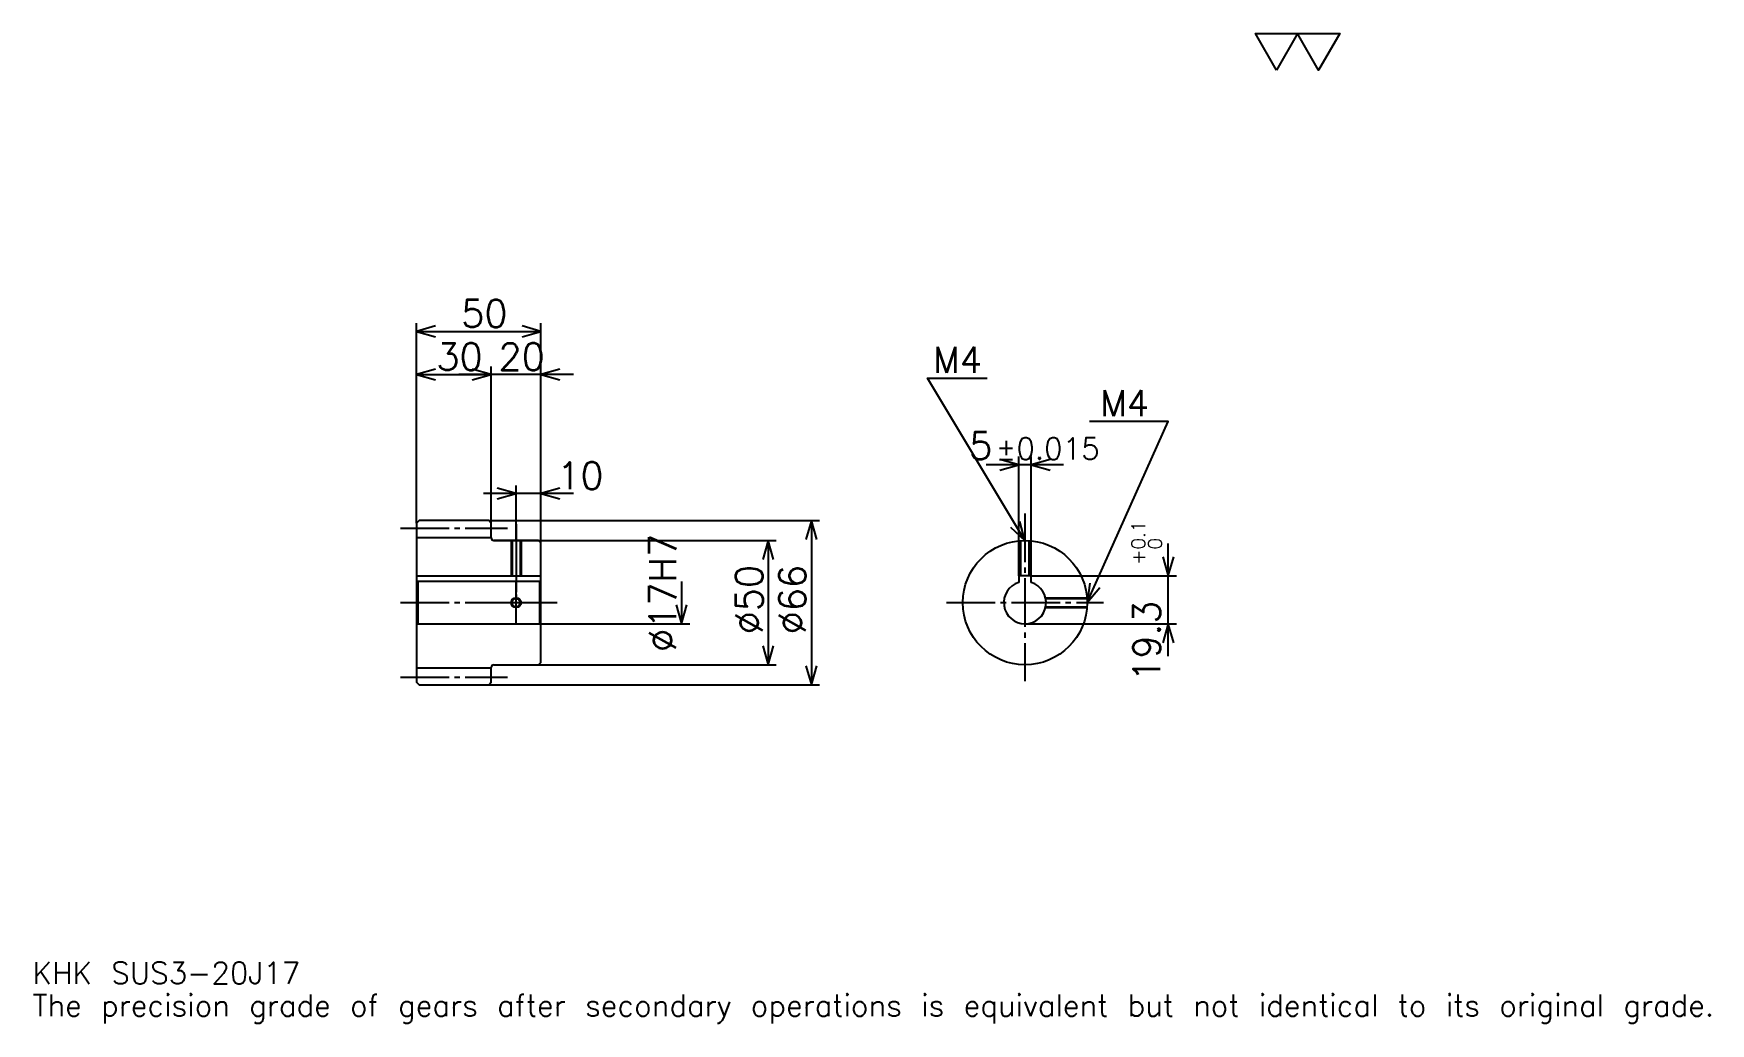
# Model space of a CAD drawing. Extents: x 22 to 696, y 8 to 406.
import ezdxf

# ---------------------------------------------------------------- set-up
doc = ezdxf.new("R2010")
doc.units = 0
doc.linetypes.add('DASHDOT', pattern=[26.086956, 19.565217, -2.173913, 2.173913, -2.173913])
doc.layers.get('0').update_dxf_attribs({"linetype": 'CONTINUOUS'})
doc.layers.add('DASHDOT', color=6, linetype='DASHDOT')
doc.styles.add('KANJI', font='TXT', dxfattribs={"bigfont": 'BIGFONT'})

msp = doc.modelspace()

# ---------------------------------------------------------------- linework, layer by layer
at = {"color": 5}
for p, q in [((176.086945, 210.17392), (176.086945, 289.521759)), ((176.086945, 286.260864), (226.086945, 286.260864)), ((226.086945, 210.17392), (226.086945, 289.521759)), ((206.086945, 210.17392), (206.086945, 272.130432)), ((176.086945, 268.869568), (206.086945, 268.869568)), ((239.130432, 268.869568), (193.043472, 268.869568)), ((436.195648, 232.608704), (405.108704, 232.608704)), ((418.152161, 187.973923), (418.152161, 235.869568)), ((423.152161, 187.973923), (423.152161, 235.869568)), ((216.086945, 210.17392), (216.086945, 224.304352)), ((239.130432, 221.043488), (203.043472, 221.043488)), ((176.086945, 209.17392), (176.086945, 210.17392)), ((205.086945, 210.17392), (226.086945, 210.17392)), ((206.086945, 209.17392), (206.086945, 210.17392)), ((216.086945, 202.17392), (216.086945, 210.17392)), ((216.086945, 202.17392), (216.086945, 210.17392)), ((226.086945, 210.17392), (338.043457, 210.17392)), ((226.086945, 201.17392), (226.086945, 210.17392)), ((334.782593, 210.17392), (334.782593, 144.17392)), ((207.086945, 202.17392), (226.086945, 202.17392)), ((226.086945, 202.17392), (320.652161, 202.17392)), ((317.391296, 202.17392), (317.391296, 152.17392)), ((478.260864, 155.630447), (478.260864, 201.017395)), ((282.608704, 185.67392), (282.608704, 168.67392)), ((423.152161, 187.973923), (481.521729, 187.973923)), ((226.086945, 168.67392), (285.869568, 168.67392)), ((420.652161, 168.67392), (481.521729, 168.67392)), ((207.086945, 152.17392), (226.086945, 152.17392)), ((226.086945, 152.17392), (320.652161, 152.17392)), ((205.086945, 144.17392), (226.086945, 144.17392)), ((226.086945, 144.17392), (338.043457, 144.17392))]:
    msp.add_line(p, q, dxfattribs=at)
at = {"color": 4}
for p, q in [((176.086945, 203.42392), (206.086945, 203.42392)), ((176.086945, 187.973923), (226.086945, 187.973923)), ((176.586945, 185.67392), (176.586945, 168.67392)), ((225.586945, 185.67392), (226.086945, 186.17392)), ((225.586945, 168.67392), (226.086945, 168.17392)), ((176.086945, 150.92392), (206.086945, 150.92392))]:
    msp.add_line(p, q, dxfattribs=at)
at = {"color": 7}
msp.add_lwpolyline([(521.739136, 391.304352), (513.260864, 406), (547.17395, 406), (538.695679, 391.304352), (530.217407, 406), (521.739136, 391.304352)], dxfattribs=at)
at = {"color": 5}
for points in [[(183.695633, 288.434784), (176.086945, 286.260864), (183.695633, 284.086975)], [(218.478241, 284.086975), (226.086945, 286.260864), (218.478241, 288.434784)], [(183.695633, 271.043488), (176.086945, 268.869568), (183.695633, 266.695648)], [(198.478241, 266.695648), (206.086945, 268.869568), (198.478241, 271.043488)], [(198.478241, 266.695648), (206.086945, 268.869568), (198.478241, 271.043488)], [(233.695648, 271.043488), (226.086945, 268.869568), (233.695648, 266.695648)], [(420.652161, 202.17392), (381.521729, 267.391296), (405.434753, 267.391296)], [(445.652161, 177.17392), (478.260864, 250), (446.521729, 250)], [(410.543457, 230.434784), (418.152161, 232.608704), (410.543457, 234.782608)], [(430.760864, 234.782608), (423.152161, 232.608704), (430.760864, 230.434784)], [(208.478241, 218.869568), (216.086945, 221.043488), (208.478241, 223.217392)], [(233.695648, 223.217392), (226.086945, 221.043488), (233.695648, 218.869568)], [(336.956512, 202.565216), (334.782593, 210.17392), (332.608673, 202.565216)], [(414.873413, 207.579849), (420.652161, 202.17392), (418.601624, 209.816788)], [(319.565216, 194.565216), (317.391296, 202.17392), (315.217377, 194.565216)], [(476.086945, 195.582611), (478.260864, 187.973923), (480.434784, 195.582611)], [(446.777466, 185.006653), (445.652161, 177.17392), (450.745667, 183.229858)], [(280.434784, 176.282608), (282.608704, 168.67392), (284.782593, 176.282608)], [(480.434784, 161.065231), (478.260864, 168.67392), (476.086945, 161.065231)], [(315.217377, 159.782623), (317.391296, 152.17392), (319.565216, 159.782623)], [(332.608673, 151.782623), (334.782593, 144.17392), (336.956512, 151.782623)]]:
    msp.add_lwpolyline(points, dxfattribs=at)
at = {"color": 4}
for points in [[(206.086945, 203.17392), (206.086945, 209.17392), (205.086945, 210.17392), (177.086945, 210.17392), (176.086945, 209.17392), (176.086945, 168.17392)], [(207.086945, 152.17392), (225.086945, 152.17392), (226.086945, 153.17392), (226.086945, 201.17392), (225.086945, 202.17392), (207.086945, 202.17392)], [(214.086945, 202.17392), (214.086945, 187.973923)], [(214.466949, 202.17392), (214.466949, 187.973923)], [(217.70694, 202.17392), (217.70694, 187.973923)], [(218.086945, 202.17392), (218.086945, 187.973923)], [(418.652161, 187.973923), (418.652161, 202.093796)], [(419.032166, 187.973923), (419.032166, 202.121368)], [(422.272156, 187.973923), (422.272156, 202.121368)], [(422.652161, 187.973923), (422.652161, 202.093796)], [(176.086945, 168.17392), (176.586945, 168.67392), (225.586945, 168.67392), (225.586945, 185.67392), (176.586945, 185.67392), (176.086945, 186.17392)], [(423.152161, 185.297958), (423.152161, 187.973923), (418.152161, 187.973923), (418.152161, 185.297958)], [(428.913513, 179.17392), (445.572021, 179.17392)], [(428.996338, 178.793915), (445.599609, 178.793915)], [(428.996338, 175.553925), (445.599609, 175.553925)], [(428.913513, 175.17392), (445.572021, 175.17392)], [(176.086945, 168.17392), (176.086945, 145.17392), (177.086945, 144.17392), (205.086945, 144.17392), (206.086945, 145.17392), (206.086945, 151.17392)]]:
    msp.add_lwpolyline(points, dxfattribs=at)
for centre, radius in [((420.652161, 177.17392), 25), ((216.086945, 177.17392), 1.62)]:
    msp.add_circle(centre, radius, dxfattribs=at)
at = {"color": 7}
msp.add_circle((216.086945, 177.17392), 2, dxfattribs=at)
at = {"color": 4}
for centre, radius, start, end in [((207.086945, 203.17392), 1, 180, 270), ((420.652161, 177.17392), 8.5, 107.104634835, 72.895365165), ((207.086945, 151.17392), 1, 90, 180)]:
    msp.add_arc(centre, radius, start, end, dxfattribs=at)
at = {"layer": 'DASHDOT', "color": 7}
for p, q in [((420.652161, 213.043488), (420.652161, 145.652176)), ((169.565201, 207.17392), (212.608688, 207.17392)), ((216.086945, 202.17392), (216.086945, 177.17392)), ((169.565201, 177.17392), (232.608688, 177.17392)), ((389.130432, 177.17392), (452.173889, 177.17392)), ((169.565201, 147.17392), (212.608688, 147.17392))]:
    msp.add_line(p, q, dxfattribs=at)
for points in [[(216.086945, 208.695663), (216.086945, 181.452179)], [(216.086945, 168.652176), (216.086945, 185.695663)], [(207.565201, 177.17392), (224.608688, 177.17392)]]:
    msp.add_lwpolyline(points, dxfattribs=at)

# ---------------------------------------------------------------- texts
at = {"color": 7, "style": 'KANJI'}
for s, height, p in [('50', 10.869565, (194.021729, 288)), ('30', 10.869565, (184.021729, 270.608704)), ('20', 10.869565, (209.021729, 270.608704)), ('M4', 10.434783, (383.695618, 269.565216)), ('M4', 10.434783, (450.869568, 252.17392)), ('5', 10.869565, (398.21521, 234.782608)), ('%%p0.015', 8.695652, (408.974762, 234.782608)), ('10', 10.869565, (232.608688, 222.782623)), ('KHK SUS3-20J17', 8.695652, (21.73913, 23.913044)), ('The precision grade of gears after secondary operations is equivalent but not identical to its original grade.', 8.695652, (21.73913, 10.869565))]:
    msp.add_text(s, height=height, dxfattribs=at).set_placement(p)
for s, height, p in [('%%c17H7', 10.869565, (280.434784, 157.33696)), ('0.1', 5.434783, (468.913025, 198.535629)), ('0', 5.434783, (475.652161, 198.535629)), ('+', 5.434783, (468.913025, 192.448669)), ('%%c50', 10.869565, (315.217377, 164.402176)), ('%%c66', 10.869565, (332.608673, 164.402176)), ('19.3', 10.869565, (475, 145.400894))]:
    msp.add_text(s, height=height, rotation=90, dxfattribs=at).set_placement(p)

doc.saveas('drawing.dxf')
